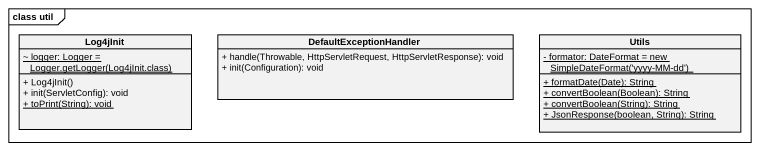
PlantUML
@startuml
mainframe class util
hide circle
hide empty members
skinparam classAttributeIconSize 0
class Log4jInit {
  {static} {field} ~ logger: Logger = Logger.getLogger(Log4jInit.class)
  + Log4jInit()
  + init(ServletConfig): void
  {static} + toPrint(String): void
}
class DefaultExceptionHandler {
  + handle(Throwable, HttpServletRequest, HttpServletResponse): void
  + init(Configuration): void
}
class Utils {
  {static} {field} - formator: DateFormat = new SimpleDateFormat('yyyy-MM-dd')
  {static} + formatDate(Date): String
  {static} + convertBoolean(Boolean): String
  {static} + convertBoolean(String): String
  {static} + JsonResponse(boolean, String): String
}
@enduml
